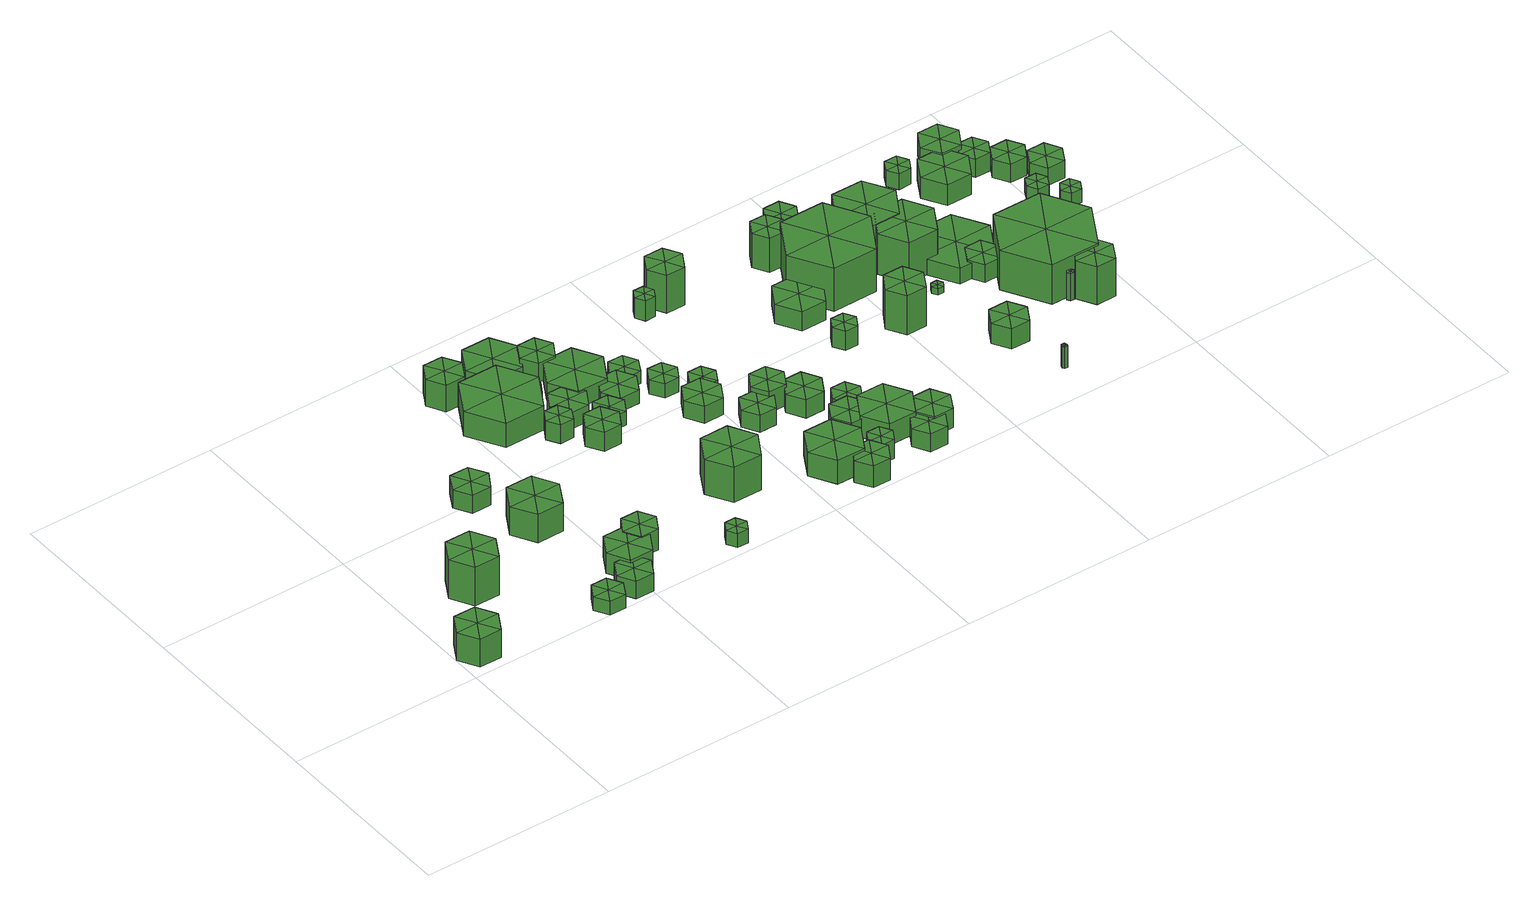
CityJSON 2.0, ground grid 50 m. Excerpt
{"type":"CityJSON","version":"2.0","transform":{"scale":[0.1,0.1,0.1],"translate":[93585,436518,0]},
"CityObjects":{
"tree1":{"type":"SolitaryVegetationObject","attributes":{"Point Count":995,"Average Intensity":0,"Average Number of Returns":1.52},"geometry":[{"type":"MultiSurface","lod":"1","boundaries":[[[0,1,2]],[[0,2,3]],[[0,3,4]],[[0,4,5]],[[0,5,6]],[[0,6,1]],[[1,7,8,2]],[[2,8,9,3]],[[3,9,10,4]],[[4,10,11,5]],[[5,11,12,6]],[[6,12,7,1]],[[13,8,7]],[[13,9,8]],[[13,10,9]],[[13,11,10]],[[13,12,11]],[[13,7,12]]]}]},
"tree2":{"type":"SolitaryVegetationObject","attributes":{"Point Count":6290,"Average Intensity":0,"Average Number of Returns":3.35},"geometry":[{"type":"MultiSurface","lod":"1","boundaries":[[[14,15,16]],[[14,16,17]],[[14,17,18]],[[14,18,19]],[[14,19,20]],[[14,20,15]],[[15,21,22,16]],[[16,22,23,17]],[[17,23,24,18]],[[18,24,25,19]],[[19,25,26,20]],[[20,26,21,15]],[[27,22,21]],[[27,23,22]],[[27,24,23]],[[27,25,24]],[[27,26,25]],[[27,21,26]]]}]},
"tree3":{"type":"SolitaryVegetationObject","attributes":{"Point Count":539,"Average Intensity":0,"Average Number of Returns":2.82},"geometry":[{"type":"MultiSurface","lod":"1","boundaries":[[[28,29,30]],[[28,30,31]],[[28,31,32]],[[28,32,33]],[[28,33,34]],[[28,34,29]],[[29,35,36,30]],[[30,36,37,31]],[[31,37,38,32]],[[32,38,39,33]],[[33,39,40,34]],[[34,40,35,29]],[[41,36,35]],[[41,37,36]],[[41,38,37]],[[41,39,38]],[[41,40,39]],[[41,35,40]]]}]},
"tree4":{"type":"SolitaryVegetationObject","attributes":{"Point Count":2595,"Average Intensity":0,"Average Number of Returns":3.69},"geometry":[{"type":"MultiSurface","lod":"1","boundaries":[[[42,43,44]],[[42,44,45]],[[42,45,46]],[[42,46,47]],[[42,47,48]],[[42,48,43]],[[43,49,50,44]],[[44,50,51,45]],[[45,51,52,46]],[[46,52,53,47]],[[47,53,54,48]],[[48,54,49,43]],[[55,50,49]],[[55,51,50]],[[55,52,51]],[[55,53,52]],[[55,54,53]],[[55,49,54]]]}]},
"tree5":{"type":"SolitaryVegetationObject","attributes":{"Point Count":501,"Average Intensity":0,"Average Number of Returns":1.77},"geometry":[{"type":"MultiSurface","lod":"1","boundaries":[[[56,57,58]],[[56,58,59]],[[56,59,60]],[[56,60,61]],[[56,61,62]],[[56,62,57]],[[57,63,64,58]],[[58,64,65,59]],[[59,65,66,60]],[[60,66,67,61]],[[61,67,68,62]],[[62,68,63,57]],[[69,64,63]],[[69,65,64]],[[69,66,65]],[[69,67,66]],[[69,68,67]],[[69,63,68]]]}]},
"tree6":{"type":"SolitaryVegetationObject","attributes":{"Point Count":739,"Average Intensity":0,"Average Number of Returns":1.51},"geometry":[{"type":"MultiSurface","lod":"1","boundaries":[[[70,71,72]],[[70,72,73]],[[70,73,74]],[[70,74,75]],[[70,75,76]],[[70,76,71]],[[71,77,78,72]],[[72,78,79,73]],[[73,79,80,74]],[[74,80,81,75]],[[75,81,82,76]],[[76,82,77,71]],[[83,78,77]],[[83,79,78]],[[83,80,79]],[[83,81,80]],[[83,82,81]],[[83,77,82]]]}]},
"tree7":{"type":"SolitaryVegetationObject","attributes":{"Point Count":1464,"Average Intensity":0,"Average Number of Returns":2.99},"geometry":[{"type":"MultiSurface","lod":"1","boundaries":[[[84,85,86]],[[84,86,87]],[[84,87,88]],[[84,88,89]],[[84,89,90]],[[84,90,85]],[[85,91,92,86]],[[86,92,93,87]],[[87,93,94,88]],[[88,94,95,89]],[[89,95,96,90]],[[90,96,91,85]],[[97,92,91]],[[97,93,92]],[[97,94,93]],[[97,95,94]],[[97,96,95]],[[97,91,96]]]}]},
"tree8":{"type":"SolitaryVegetationObject","attributes":{"Point Count":2120,"Average Intensity":0,"Average Number of Returns":3.78},"geometry":[{"type":"MultiSurface","lod":"1","boundaries":[[[98,99,100]],[[98,100,101]],[[98,101,102]],[[98,102,103]],[[98,103,104]],[[98,104,99]],[[99,105,106,100]],[[100,106,107,101]],[[101,107,108,102]],[[102,108,109,103]],[[103,109,110,104]],[[104,110,105,99]],[[111,106,105]],[[111,107,106]],[[111,108,107]],[[111,109,108]],[[111,110,109]],[[111,105,110]]]}]},
"tree9":{"type":"SolitaryVegetationObject","attributes":{"Point Count":975,"Average Intensity":0,"Average Number of Returns":3.58},"geometry":[{"type":"MultiSurface","lod":"1","boundaries":[[[112,113,114]],[[112,114,115]],[[112,115,116]],[[112,116,117]],[[112,117,118]],[[112,118,113]],[[113,119,120,114]],[[114,120,121,115]],[[115,121,122,116]],[[116,122,123,117]],[[117,123,124,118]],[[118,124,119,113]],[[125,120,119]],[[125,121,120]],[[125,122,121]],[[125,123,122]],[[125,124,123]],[[125,119,124]]]}]},
"tree10":{"type":"SolitaryVegetationObject","attributes":{"Point Count":2968,"Average Intensity":0,"Average Number of Returns":3.34},"geometry":[{"type":"MultiSurface","lod":"1","boundaries":[[[126,127,128]],[[126,128,129]],[[126,129,130]],[[126,130,131]],[[126,131,132]],[[126,132,127]],[[127,133,134,128]],[[128,134,135,129]],[[129,135,136,130]],[[130,136,137,131]],[[131,137,138,132]],[[132,138,133,127]],[[139,134,133]],[[139,135,134]],[[139,136,135]],[[139,137,136]],[[139,138,137]],[[139,133,138]]]}]},
"tree11":{"type":"SolitaryVegetationObject","attributes":{"Point Count":7417,"Average Intensity":0,"Average Number of Returns":3.28},"geometry":[{"type":"MultiSurface","lod":"1","boundaries":[[[140,141,142]],[[140,142,143]],[[140,143,144]],[[140,144,145]],[[140,145,146]],[[140,146,141]],[[141,147,148,142]],[[142,148,149,143]],[[143,149,150,144]],[[144,150,151,145]],[[145,151,152,146]],[[146,152,147,141]],[[153,148,147]],[[153,149,148]],[[153,150,149]],[[153,151,150]],[[153,152,151]],[[153,147,152]]]}]},
"tree12":{"type":"SolitaryVegetationObject","attributes":{"Point Count":1137,"Average Intensity":0,"Average Number of Returns":3.42},"geometry":[{"type":"MultiSurface","lod":"1","boundaries":[[[154,155,156]],[[154,156,157]],[[154,157,158]],[[154,158,159]],[[154,159,160]],[[154,160,155]],[[155,161,162,156]],[[156,162,163,157]],[[157,163,164,158]],[[158,164,165,159]],[[159,165,166,160]],[[160,166,161,155]],[[167,162,161]],[[167,163,162]],[[167,164,163]],[[167,165,164]],[[167,166,165]],[[167,161,166]]]}]},
"tree13":{"type":"SolitaryVegetationObject","attributes":{"Point Count":987,"Average Intensity":0,"Average Number of Returns":2.99},"geometry":[{"type":"MultiSurface","lod":"1","boundaries":[[[168,169,170]],[[168,170,171]],[[168,171,172]],[[168,172,173]],[[168,173,174]],[[168,174,169]],[[169,175,176,170]],[[170,176,177,171]],[[171,177,178,172]],[[172,178,179,173]],[[173,179,180,174]],[[174,180,175,169]],[[181,176,175]],[[181,177,176]],[[181,178,177]],[[181,179,178]],[[181,180,179]],[[181,175,180]]]}]},
"tree14":{"type":"SolitaryVegetationObject","attributes":{"Point Count":2214,"Average Intensity":0,"Average Number of Returns":3.41},"geometry":[{"type":"MultiSurface","lod":"1","boundaries":[[[182,183,184]],[[182,184,185]],[[182,185,186]],[[182,186,187]],[[182,187,188]],[[182,188,183]],[[183,189,190,184]],[[184,190,191,185]],[[185,191,192,186]],[[186,192,193,187]],[[187,193,194,188]],[[188,194,189,183]],[[195,190,189]],[[195,191,190]],[[195,192,191]],[[195,193,192]],[[195,194,193]],[[195,189,194]]]}]},
"tree15":{"type":"SolitaryVegetationObject","attributes":{"Point Count":1758,"Average Intensity":0,"Average Number of Returns":2.97},"geometry":[{"type":"MultiSurface","lod":"1","boundaries":[[[196,197,198]],[[196,198,199]],[[196,199,200]],[[196,200,201]],[[196,201,202]],[[196,202,197]],[[197,203,204,198]],[[198,204,205,199]],[[199,205,206,200]],[[200,206,207,201]],[[201,207,208,202]],[[202,208,203,197]],[[209,204,203]],[[209,205,204]],[[209,206,205]],[[209,207,206]],[[209,208,207]],[[209,203,208]]]}]},
"tree16":{"type":"SolitaryVegetationObject","attributes":{"Point Count":2843,"Average Intensity":0,"Average Number of Returns":3.12},"geometry":[{"type":"MultiSurface","lod":"1","boundaries":[[[210,211,212]],[[210,212,213]],[[210,213,214]],[[210,214,215]],[[210,215,216]],[[210,216,211]],[[211,217,218,212]],[[212,218,219,213]],[[213,219,220,214]],[[214,220,221,215]],[[215,221,222,216]],[[216,222,217,211]],[[223,218,217]],[[223,219,218]],[[223,220,219]],[[223,221,220]],[[223,222,221]],[[223,217,222]]]}]},
"tree17":{"type":"SolitaryVegetationObject","attributes":{"Point Count":12670,"Average Intensity":0,"Average Number of Returns":3.86},"geometry":[{"type":"MultiSurface","lod":"1","boundaries":[[[224,225,226]],[[224,226,227]],[[224,227,228]],[[224,228,229]],[[224,229,230]],[[224,230,225]],[[225,231,232,226]],[[226,232,233,227]],[[227,233,234,228]],[[228,234,235,229]],[[229,235,236,230]],[[230,236,231,225]],[[237,232,231]],[[237,233,232]],[[237,234,233]],[[237,235,234]],[[237,236,235]],[[237,231,236]]]}]},
"tree18":{"type":"SolitaryVegetationObject","attributes":{"Point Count":1976,"Average Intensity":0,"Average Number of Returns":3.46},"geometry":[{"type":"MultiSurface","lod":"1","boundaries":[[[238,239,240]],[[238,240,241]],[[238,241,242]],[[238,242,243]],[[238,243,244]],[[238,244,239]],[[239,245,246,240]],[[240,246,247,241]],[[241,247,248,242]],[[242,248,249,243]],[[243,249,250,244]],[[244,250,245,239]],[[251,246,245]],[[251,247,246]],[[251,248,247]],[[251,249,248]],[[251,250,249]],[[251,245,250]]]}]},
"tree19":{"type":"SolitaryVegetationObject","attributes":{"Point Count":1626,"Average Intensity":0,"Average Number of Returns":3.2},"geometry":[{"type":"MultiSurface","lod":"1","boundaries":[[[252,253,254]],[[252,254,255]],[[252,255,256]],[[252,256,257]],[[252,257,258]],[[252,258,253]],[[253,259,260,254]],[[254,260,261,255]],[[255,261,262,256]],[[256,262,263,257]],[[257,263,264,258]],[[258,264,259,253]],[[265,260,259]],[[265,261,260]],[[265,262,261]],[[265,263,262]],[[265,264,263]],[[265,259,264]]]}]},
"tree20":{"type":"SolitaryVegetationObject","attributes":{"Point Count":3997,"Average Intensity":0,"Average Number of Returns":3.41},"geometry":[{"type":"MultiSurface","lod":"1","boundaries":[[[266,267,268]],[[266,268,269]],[[266,269,270]],[[266,270,271]],[[266,271,272]],[[266,272,267]],[[267,273,274,268]],[[268,274,275,269]],[[269,275,276,270]],[[270,276,277,271]],[[271,277,278,272]],[[272,278,273,267]],[[279,274,273]],[[279,275,274]],[[279,276,275]],[[279,277,276]],[[279,278,277]],[[279,273,278]]]}]},
"tree21":{"type":"SolitaryVegetationObject","attributes":{"Point Count":1414,"Average Intensity":0,"Average Number of Returns":2.81},"geometry":[{"type":"MultiSurface","lod":"1","boundaries":[[[280,281,282]],[[280,282,283]],[[280,283,284]],[[280,284,285]],[[280,285,286]],[[280,286,281]],[[281,287,288,282]],[[282,288,289,283]],[[283,289,290,284]],[[284,290,291,285]],[[285,291,292,286]],[[286,292,287,281]],[[293,288,287]],[[293,289,288]],[[293,290,289]],[[293,291,290]],[[293,292,291]],[[293,287,292]]]}]},
"tree22":{"type":"SolitaryVegetationObject","attributes":{"Point Count":769,"Average Intensity":0,"Average Number of Returns":2.9},"geometry":[{"type":"MultiSurface","lod":"1","boundaries":[[[294,295,296]],[[294,296,297]],[[294,297,298]],[[294,298,299]],[[294,299,300]],[[294,300,295]],[[295,301,302,296]],[[296,302,303,297]],[[297,303,304,298]],[[298,304,305,299]],[[299,305,306,300]],[[300,306,301,295]],[[307,302,301]],[[307,303,302]],[[307,304,303]],[[307,305,304]],[[307,306,305]],[[307,301,306]]]}]},
"tree23":{"type":"SolitaryVegetationObject","attributes":{"Point Count":1771,"Average Intensity":0,"Average Number of Returns":3.15},"geometry":[{"type":"MultiSurface","lod":"1","boundaries":[[[308,309,310]],[[308,310,311]],[[308,311,312]],[[308,312,313]],[[308,313,314]],[[308,314,309]],[[309,315,316,310]],[[310,316,317,311]],[[311,317,318,312]],[[312,318,319,313]],[[313,319,320,314]],[[314,320,315,309]],[[321,316,315]],[[321,317,316]],[[321,318,317]],[[321,319,318]],[[321,320,319]],[[321,315,320]]]}]},
"tree24":{"type":"SolitaryVegetationObject","attributes":{"Point Count":1276,"Average Intensity":0,"Average Number of Returns":3.06},"geometry":[{"type":"MultiSurface","lod":"1","boundaries":[[[322,323,324]],[[322,324,325]],[[322,325,326]],[[322,326,327]],[[322,327,328]],[[322,328,323]],[[323,329,330,324]],[[324,330,331,325]],[[325,331,332,326]],[[326,332,333,327]],[[327,333,334,328]],[[328,334,329,323]],[[335,330,329]],[[335,331,330]],[[335,332,331]],[[335,333,332]],[[335,334,333]],[[335,329,334]]]}]},
"tree25":{"type":"SolitaryVegetationObject","attributes":{"Point Count":4244,"Average Intensity":0,"Average Number of Returns":3.42},"geometry":[{"type":"MultiSurface","lod":"1","boundaries":[[[336,337,338]],[[336,338,339]],[[336,339,340]],[[336,340,341]],[[336,341,342]],[[336,342,337]],[[337,343,344,338]],[[338,344,345,339]],[[339,345,346,340]],[[340,346,347,341]],[[341,347,348,342]],[[342,348,343,337]],[[349,344,343]],[[349,345,344]],[[349,346,345]],[[349,347,346]],[[349,348,347]],[[349,343,348]]]}]},
"tree26":{"type":"SolitaryVegetationObject","attributes":{"Point Count":3518,"Average Intensity":0,"Average Number of Returns":3.64},"geometry":[{"type":"MultiSurface","lod":"1","boundaries":[[[350,351,352]],[[350,352,353]],[[350,353,354]],[[350,354,355]],[[350,355,356]],[[350,356,351]],[[351,357,358,352]],[[352,358,359,353]],[[353,359,360,354]],[[354,360,361,355]],[[355,361,362,356]],[[356,362,357,351]],[[363,358,357]],[[363,359,358]],[[363,360,359]],[[363,361,360]],[[363,362,361]],[[363,357,362]]]}]},
"tree27":{"type":"SolitaryVegetationObject","attributes":{"Point Count":1844,"Average Intensity":0,"Average Number of Returns":3.36},"geometry":[{"type":"MultiSurface","lod":"1","boundaries":[[[364,365,366]],[[364,366,367]],[[364,367,368]],[[364,368,369]],[[364,369,370]],[[364,370,365]],[[365,371,372,366]],[[366,372,373,367]],[[367,373,374,368]],[[368,374,375,369]],[[369,375,376,370]],[[370,376,371,365]],[[377,372,371]],[[377,373,372]],[[377,374,373]],[[377,375,374]],[[377,376,375]],[[377,371,376]]]}]},
"tree28":{"type":"SolitaryVegetationObject","attributes":{"Point Count":516,"Average Intensity":0,"Average Number of Returns":2.56},"geometry":[{"type":"MultiSurface","lod":"1","boundaries":[[[378,379,380]],[[378,380,381]],[[378,381,382]],[[378,382,383]],[[378,383,384]],[[378,384,379]],[[379,385,386,380]],[[380,386,387,381]],[[381,387,388,382]],[[382,388,389,383]],[[383,389,390,384]],[[384,390,385,379]],[[391,386,385]],[[391,387,386]],[[391,388,387]],[[391,389,388]],[[391,390,389]],[[391,385,390]]]}]},
"tree29":{"type":"SolitaryVegetationObject","attributes":{"Point Count":1061,"Average Intensity":0,"Average Number of Returns":3.18},"geometry":[{"type":"MultiSurface","lod":"1","boundaries":[[[392,393,394]],[[392,394,395]],[[392,395,396]],[[392,396,397]],[[392,397,398]],[[392,398,393]],[[393,399,400,394]],[[394,400,401,395]],[[395,401,402,396]],[[396,402,403,397]],[[397,403,404,398]],[[398,404,399,393]],[[405,400,399]],[[405,401,400]],[[405,402,401]],[[405,403,402]],[[405,404,403]],[[405,399,404]]]}]},
"tree30":{"type":"SolitaryVegetationObject","attributes":{"Point Count":2026,"Average Intensity":0,"Average Number of Returns":3.3},"geometry":[{"type":"MultiSurface","lod":"1","boundaries":[[[406,407,408]],[[406,408,409]],[[406,409,410]],[[406,410,411]],[[406,411,412]],[[406,412,407]],[[407,413,414,408]],[[408,414,415,409]],[[409,415,416,410]],[[410,416,417,411]],[[411,417,418,412]],[[412,418,413,407]],[[419,414,413]],[[419,415,414]],[[419,416,415]],[[419,417,416]],[[419,418,417]],[[419,413,418]]]}]},
"tree31":{"type":"SolitaryVegetationObject","attributes":{"Point Count":1407,"Average Intensity":0,"Average Number of Returns":3.29},"geometry":[{"type":"MultiSurface","lod":"1","boundaries":[[[420,421,422]],[[420,422,423]],[[420,423,424]],[[420,424,425]],[[420,425,426]],[[420,426,421]],[[421,427,428,422]],[[422,428,429,423]],[[423,429,430,424]],[[424,430,431,425]],[[425,431,432,426]],[[426,432,427,421]],[[433,428,427]],[[433,429,428]],[[433,430,429]],[[433,431,430]],[[433,432,431]],[[433,427,432]]]}]},
"tree32":{"type":"SolitaryVegetationObject","attributes":{"Point Count":1703,"Average Intensity":0,"Average Number of Returns":3.1},"geometry":[{"type":"MultiSurface","lod":"1","boundaries":[[[434,435,436]],[[434,436,437]],[[434,437,438]],[[434,438,439]],[[434,439,440]],[[434,440,435]],[[435,441,442,436]],[[436,442,443,437]],[[437,443,444,438]],[[438,444,445,439]],[[439,445,446,440]],[[440,446,441,435]],[[447,442,441]],[[447,443,442]],[[447,444,443]],[[447,445,444]],[[447,446,445]],[[447,441,446]]]}]},
"tree33":{"type":"SolitaryVegetationObject","attributes":{"Point Count":107,"Average Intensity":0,"Average Number of Returns":2.01},"geometry":[{"type":"MultiSurface","lod":"1","boundaries":[[[448,449,450]],[[448,450,451]],[[448,451,452]],[[448,452,453]],[[448,453,454]],[[448,454,449]],[[449,455,456,450]],[[450,456,457,451]],[[451,457,458,452]],[[452,458,459,453]],[[453,459,460,454]],[[454,460,455,449]],[[461,456,455]],[[461,457,456]],[[461,458,457]],[[461,459,458]],[[461,460,459]],[[461,455,460]]]}]},
"tree34":{"type":"SolitaryVegetationObject","attributes":{"Point Count":1685,"Average Intensity":0,"Average Number of Returns":3.46},"geometry":[{"type":"MultiSurface","lod":"1","boundaries":[[[462,463,464]],[[462,464,465]],[[462,465,466]],[[462,466,467]],[[462,467,468]],[[462,468,463]],[[463,469,470,464]],[[464,470,471,465]],[[465,471,472,466]],[[466,472,473,467]],[[467,473,474,468]],[[468,474,469,463]],[[475,470,469]],[[475,471,470]],[[475,472,471]],[[475,473,472]],[[475,474,473]],[[475,469,474]]]}]},
"tree35":{"type":"SolitaryVegetationObject","attributes":{"Point Count":3523,"Average Intensity":0,"Average Number of Returns":3.23},"geometry":[{"type":"MultiSurface","lod":"1","boundaries":[[[476,477,478]],[[476,478,479]],[[476,479,480]],[[476,480,481]],[[476,481,482]],[[476,482,477]],[[477,483,484,478]],[[478,484,485,479]],[[479,485,486,480]],[[480,486,487,481]],[[481,487,488,482]],[[482,488,483,477]],[[489,484,483]],[[489,485,484]],[[489,486,485]],[[489,487,486]],[[489,488,487]],[[489,483,488]]]}]},
"tree36":{"type":"SolitaryVegetationObject","attributes":{"Point Count":1431,"Average Intensity":0,"Average Number of Returns":3.13},"geometry":[{"type":"MultiSurface","lod":"1","boundaries":[[[490,491,492]],[[490,492,493]],[[490,493,494]],[[490,494,495]],[[490,495,496]],[[490,496,491]],[[491,497,498,492]],[[492,498,499,493]],[[493,499,500,494]],[[494,500,501,495]],[[495,501,502,496]],[[496,502,497,491]],[[503,498,497]],[[503,499,498]],[[503,500,499]],[[503,501,500]],[[503,502,501]],[[503,497,502]]]}]},
"tree37":{"type":"SolitaryVegetationObject","attributes":{"Point Count":3438,"Average Intensity":0,"Average Number of Returns":3.47},"geometry":[{"type":"MultiSurface","lod":"1","boundaries":[[[504,505,506]],[[504,506,507]],[[504,507,508]],[[504,508,509]],[[504,509,510]],[[504,510,505]],[[505,511,512,506]],[[506,512,513,507]],[[507,513,514,508]],[[508,514,515,509]],[[509,515,516,510]],[[510,516,511,505]],[[517,512,511]],[[517,513,512]],[[517,514,513]],[[517,515,514]],[[517,516,515]],[[517,511,516]]]}]},
"tree38":{"type":"SolitaryVegetationObject","attributes":{"Point Count":2750,"Average Intensity":0,"Average Number of Returns":3.64},"geometry":[{"type":"MultiSurface","lod":"1","boundaries":[[[518,519,520]],[[518,520,521]],[[518,521,522]],[[518,522,523]],[[518,523,524]],[[518,524,519]],[[519,525,526,520]],[[520,526,527,521]],[[521,527,528,522]],[[522,528,529,523]],[[523,529,530,524]],[[524,530,525,519]],[[531,526,525]],[[531,527,526]],[[531,528,527]],[[531,529,528]],[[531,530,529]],[[531,525,530]]]}]},
"tree39":{"type":"SolitaryVegetationObject","attributes":{"Point Count":226,"Average Intensity":0,"Average Number of Returns":1.55},"geometry":[{"type":"MultiSurface","lod":"1","boundaries":[[[532,533,534]],[[532,534,535]],[[532,535,536]],[[532,536,537]],[[532,537,538]],[[532,538,533]],[[533,539,540,534]],[[534,540,541,535]],[[535,541,542,536]],[[536,542,543,537]],[[537,543,544,538]],[[538,544,539,533]],[[545,540,539]],[[545,541,540]],[[545,542,541]],[[545,543,542]],[[545,544,543]],[[545,539,544]]]}]},
"tree40":{"type":"SolitaryVegetationObject","attributes":{"Point Count":453,"Average Intensity":0,"Average Number of Returns":2.62},"geometry":[{"type":"MultiSurface","lod":"1","boundaries":[[[546,547,548]],[[546,548,549]],[[546,549,550]],[[546,550,551]],[[546,551,552]],[[546,552,547]],[[547,553,554,548]],[[548,554,555,549]],[[549,555,556,550]],[[550,556,557,551]],[[551,557,558,552]],[[552,558,553,547]],[[559,554,553]],[[559,555,554]],[[559,556,555]],[[559,557,556]],[[559,558,557]],[[559,553,558]]]}]},
"tree41":{"type":"SolitaryVegetationObject","attributes":{"Point Count":2111,"Average Intensity":0,"Average Number of Returns":4.05},"geometry":[{"type":"MultiSurface","lod":"1","boundaries":[[[560,561,562]],[[560,562,563]],[[560,563,564]],[[560,564,565]],[[560,565,566]],[[560,566,561]],[[561,567,568,562]],[[562,568,569,563]],[[563,569,570,564]],[[564,570,571,565]],[[565,571,572,566]],[[566,572,567,561]],[[573,568,567]],[[573,569,568]],[[573,570,569]],[[573,571,570]],[[573,572,571]],[[573,567,572]]]}]},
"tree42":{"type":"SolitaryVegetationObject","attributes":{"Point Count":3515,"Average Intensity":0,"Average Number of Returns":3.54},"geometry":[{"type":"MultiSurface","lod":"1","boundaries":[[[574,575,576]],[[574,576,577]],[[574,577,578]],[[574,578,579]],[[574,579,580]],[[574,580,575]],[[575,581,582,576]],[[576,582,583,577]],[[577,583,584,578]],[[578,584,585,579]],[[579,585,586,580]],[[580,586,581,575]],[[587,582,581]],[[587,583,582]],[[587,584,583]],[[587,585,584]],[[587,586,585]],[[587,581,586]]]}]},
"tree43":{"type":"SolitaryVegetationObject","attributes":{"Point Count":13762,"Average Intensity":0,"Average Number of Returns":3.65},"geometry":[{"type":"MultiSurface","lod":"1","boundaries":[[[588,589,590]],[[588,590,591]],[[588,591,592]],[[588,592,593]],[[588,593,594]],[[588,594,589]],[[589,595,596,590]],[[590,596,597,591]],[[591,597,598,592]],[[592,598,599,593]],[[593,599,600,594]],[[594,600,595,589]],[[601,596,595]],[[601,597,596]],[[601,598,597]],[[601,599,598]],[[601,600,599]],[[601,595,600]]]}]},
"tree44":{"type":"SolitaryVegetationObject","attributes":{"Point Count":2725,"Average Intensity":0,"Average Number of Returns":3.92},"geometry":[{"type":"MultiSurface","lod":"1","boundaries":[[[602,603,604]],[[602,604,605]],[[602,605,606]],[[602,606,607]],[[602,607,608]],[[602,608,603]],[[603,609,610,604]],[[604,610,611,605]],[[605,611,612,606]],[[606,612,613,607]],[[607,613,614,608]],[[608,614,609,603]],[[615,610,609]],[[615,611,610]],[[615,612,611]],[[615,613,612]],[[615,614,613]],[[615,609,614]]]}]},
"tree45":{"type":"SolitaryVegetationObject","attributes":{"Point Count":104,"Average Intensity":0,"Average Number of Returns":1.74},"geometry":[{"type":"MultiSurface","lod":"1","boundaries":[[[616,617,618]],[[616,618,619]],[[616,619,620]],[[616,620,621]],[[616,621,622]],[[616,622,617]],[[617,623,624,618]],[[618,624,625,619]],[[619,625,626,620]],[[620,626,627,621]],[[621,627,628,622]],[[622,628,623,617]],[[629,624,623]],[[629,625,624]],[[629,626,625]],[[629,627,626]],[[629,628,627]],[[629,623,628]]]}]},
"tree46":{"type":"SolitaryVegetationObject","attributes":{"Point Count":1863,"Average Intensity":0,"Average Number of Returns":3.33},"geometry":[{"type":"MultiSurface","lod":"1","boundaries":[[[630,631,632]],[[630,632,633]],[[630,633,634]],[[630,634,635]],[[630,635,636]],[[630,636,631]],[[631,637,638,632]],[[632,638,639,633]],[[633,639,640,634]],[[634,640,641,635]],[[635,641,642,636]],[[636,642,637,631]],[[643,638,637]],[[643,639,638]],[[643,640,639]],[[643,641,640]],[[643,642,641]],[[643,637,642]]]}]},
"tree47":{"type":"SolitaryVegetationObject","attributes":{"Point Count":78,"Average Intensity":0,"Average Number of Returns":2.4},"geometry":[{"type":"MultiSurface","lod":"1","boundaries":[[[644,645,646]],[[644,646,647]],[[644,647,648]],[[644,648,649]],[[644,649,650]],[[644,650,645]],[[645,651,652,646]],[[646,652,653,647]],[[647,653,654,648]],[[648,654,655,649]],[[649,655,656,650]],[[650,656,651,645]],[[657,652,651]],[[657,653,652]],[[657,654,653]],[[657,655,654]],[[657,656,655]],[[657,651,656]]]}]},
"tree48":{"type":"SolitaryVegetationObject","attributes":{"Point Count":3837,"Average Intensity":0,"Average Number of Returns":3.45},"geometry":[{"type":"MultiSurface","lod":"1","boundaries":[[[658,659,660]],[[658,660,661]],[[658,661,662]],[[658,662,663]],[[658,663,664]],[[658,664,659]],[[659,665,666,660]],[[660,666,667,661]],[[661,667,668,662]],[[662,668,669,663]],[[663,669,670,664]],[[664,670,665,659]],[[671,666,665]],[[671,667,666]],[[671,668,667]],[[671,669,668]],[[671,670,669]],[[671,665,670]]]}]},
"tree49":{"type":"SolitaryVegetationObject","attributes":{"Point Count":4405,"Average Intensity":0,"Average Number of Returns":3.65},"geometry":[{"type":"MultiSurface","lod":"1","boundaries":[[[672,673,674]],[[672,674,675]],[[672,675,676]],[[672,676,677]],[[672,677,678]],[[672,678,673]],[[673,679,680,674]],[[674,680,681,675]],[[675,681,682,676]],[[676,682,683,677]],[[677,683,684,678]],[[678,684,679,673]],[[685,680,679]],[[685,681,680]],[[685,682,681]],[[685,683,682]],[[685,684,683]],[[685,679,684]]]}]},
"tree50":{"type":"SolitaryVegetationObject","attributes":{"Point Count":5938,"Average Intensity":0,"Average Number of Returns":3.67},"geometry":[{"type":"MultiSurface","lod":"1","boundaries":[[[686,687,688]],[[686,688,689]],[[686,689,690]],[[686,690,691]],[[686,691,692]],[[686,692,687]],[[687,693,694,688]],[[688,694,695,689]],[[689,695,696,690]],[[690,696,697,691]],[[691,697,698,692]],[[692,698,693,687]],[[699,694,693]],[[699,695,694]],[[699,696,695]],[[699,697,696]],[[699,698,697]],[[699,693,698]]]}]},
"tree51":{"type":"SolitaryVegetationObject","attributes":{"Point Count":1119,"Average Intensity":0,"Average Number of Returns":3.84},"geometry":[{"type":"MultiSurface","lod":"1","boundaries":[[[700,701,702]],[[700,702,703]],[[700,703,704]],[[700,704,705]],[[700,705,706]],[[700,706,701]],[[701,707,708,702]],[[702,708,709,703]],[[703,709,710,704]],[[704,710,711,705]],[[705,711,712,706]],[[706,712,707,701]],[[713,708,707]],[[713,709,708]],[[713,710,709]],[[713,711,710]],[[713,712,711]],[[713,707,712]]]}]},
"tree52":{"type":"SolitaryVegetationObject","attributes":{"Point Count":75,"Average Intensity":0,"Average Number of Returns":1.68},"geometry":[{"type":"MultiSurface","lod":"1","boundaries":[[[714,715,716]],[[714,716,717]],[[714,717,718]],[[714,718,719]],[[714,719,720]],[[714,720,715]],[[715,721,722,716]],[[716,722,723,717]],[[717,723,724,718]],[[718,724,725,719]],[[719,725,726,720]],[[720,726,721,715]],[[727,722,721]],[[727,723,722]],[[727,724,723]],[[727,725,724]],[[727,726,725]],[[727,721,726]]]}]},
"tree53":{"type":"SolitaryVegetationObject","attributes":{"Point Count":8157,"Average Intensity":0,"Average Number of Returns":3.22},"geometry":[{"type":"MultiSurface","lod":"1","boundaries":[[[728,729,730]],[[728,730,731]],[[728,731,732]],[[728,732,733]],[[728,733,734]],[[728,734,729]],[[729,735,736,730]],[[730,736,737,731]],[[731,737,738,732]],[[732,738,739,733]],[[733,739,740,734]],[[734,740,735,729]],[[741,736,735]],[[741,737,736]],[[741,738,737]],[[741,739,738]],[[741,740,739]],[[741,735,740]]]}]},
"tree54":{"type":"SolitaryVegetationObject","attributes":{"Point Count":3915,"Average Intensity":0,"Average Number of Returns":3.46},"geometry":[{"type":"MultiSurface","lod":"1","boundaries":[[[742,743,744]],[[742,744,745]],[[742,745,746]],[[742,746,747]],[[742,747,748]],[[742,748,743]],[[743,749,750,744]],[[744,750,751,745]],[[745,751,752,746]],[[746,752,753,747]],[[747,753,754,748]],[[748,754,749,743]],[[755,750,749]],[[755,751,750]],[[755,752,751]],[[755,753,752]],[[755,754,753]],[[755,749,754]]]}]},
"tree55":{"type":"SolitaryVegetationObject","attributes":{"Point Count":1463,"Average Intensity":0,"Average Number of Returns":3.83},"geometry":[{"type":"MultiSurface","lod":"1","boundaries":[[[756,757,758]],[[756,758,759]],[[756,759,760]],[[756,760,761]],[[756,761,762]],[[756,762,757]],[[757,763,764,758]],[[758,764,765,759]],[[759,765,766,760]],[[760,766,767,761]],[[761,767,768,762]],[[762,768,763,757]],[[769,764,763]],[[769,765,764]],[[769,766,765]],[[769,767,766]],[[769,768,767]],[[769,763,768]]]}]},
"tree56":{"type":"SolitaryVegetationObject","attributes":{"Point Count":4386,"Average Intensity":0,"Average Number of Returns":3.79},"geometry":[{"type":"MultiSurface","lod":"1","boundaries":[[[770,771,772]],[[770,772,773]],[[770,773,774]],[[770,774,775]],[[770,775,776]],[[770,776,771]],[[771,777,778,772]],[[772,778,779,773]],[[773,779,780,774]],[[774,780,781,775]],[[775,781,782,776]],[[776,782,777,771]],[[783,778,777]],[[783,779,778]],[[783,780,779]],[[783,781,780]],[[783,782,781]],[[783,777,782]]]}]},
"tree57":{"type":"SolitaryVegetationObject","attributes":{"Point Count":3228,"Average Intensity":0,"Average Number of Returns":3.89},"geometry":[{"type":"MultiSurface","lod":"1","boundaries":[[[784,785,786]],[[784,786,787]],[[784,787,788]],[[784,788,789]],[[784,789,790]],[[784,790,785]],[[785,791,792,786]],[[786,792,793,787]],[[787,793,794,788]],[[788,794,795,789]],[[789,795,796,790]],[[790,796,791,785]],[[797,792,791]],[[797,793,792]],[[797,794,793]],[[797,795,794]],[[797,796,795]],[[797,791,796]]]}]},
"tree58":{"type":"SolitaryVegetationObject","attributes":{"Point Count":2075,"Average Intensity":0,"Average Number of Returns":3.83},"geometry":[{"type":"MultiSurface","lod":"1","boundaries":[[[798,799,800]],[[798,800,801]],[[798,801,802]],[[798,802,803]],[[798,803,804]],[[798,804,799]],[[799,805,806,800]],[[800,806,807,801]],[[801,807,808,802]],[[802,808,809,803]],[[803,809,810,804]],[[804,810,805,799]],[[811,806,805]],[[811,807,806]],[[811,808,807]],[[811,809,808]],[[811,810,809]],[[811,805,810]]]}]},
"tree59":{"type":"SolitaryVegetationObject","attributes":{"Point Count":799,"Average Intensity":0,"Average Number of Returns":3.29},"geometry":[{"type":"MultiSurface","lod":"1","boundaries":[[[812,813,814]],[[812,814,815]],[[812,815,816]],[[812,816,817]],[[812,817,818]],[[812,818,813]],[[813,819,820,814]],[[814,820,821,815]],[[815,821,822,816]],[[816,822,823,817]],[[817,823,824,818]],[[818,824,819,813]],[[825,820,819]],[[825,821,820]],[[825,822,821]],[[825,823,822]],[[825,824,823]],[[825,819,824]]]}]},
"tree60":{"type":"SolitaryVegetationObject","attributes":{"Point Count":2719,"Average Intensity":0,"Average Number of Returns":3.9},"geometry":[{"type":"MultiSurface","lod":"1","boundaries":[[[826,827,828]],[[826,828,829]],[[826,829,830]],[[826,830,831]],[[826,831,832]],[[826,832,827]],[[827,833,834,828]],[[828,834,835,829]],[[829,835,836,830]],[[830,836,837,831]],[[831,837,838,832]],[[832,838,833,827]],[[839,834,833]],[[839,835,834]],[[839,836,835]],[[839,837,836]],[[839,838,837]],[[839,833,838]]]}]},
"tree61":{"type":"SolitaryVegetationObject","attributes":{"Point Count":448,"Average Intensity":0,"Average Number of Returns":3.09},"geometry":[{"type":"MultiSurface","lod":"1","boundaries":[[[840,841,842]],[[840,842,843]],[[840,843,844]],[[840,844,845]],[[840,845,846]],[[840,846,841]],[[841,847,848,842]],[[842,848,849,843]],[[843,849,850,844]],[[844,850,851,845]],[[845,851,852,846]],[[846,852,847,841]],[[853,848,847]],[[853,849,848]],[[853,850,849]],[[853,851,850]],[[853,852,851]],[[853,847,852]]]}]},
"tree62":{"type":"SolitaryVegetationObject","attributes":{"Point Count":1976,"Average Intensity":0,"Average Number of Returns":3.79},"geometry":[{"type":"MultiSurface","lod":"1","boundaries":[[[854,855,856]],[[854,856,857]],[[854,857,858]],[[854,858,859]],[[854,859,860]],[[854,860,855]],[[855,861,862,856]],[[856,862,863,857]],[[857,863,864,858]],[[858,864,865,859]],[[859,865,866,860]],[[860,866,861,855]],[[867,862,861]],[[867,863,862]],[[867,864,863]],[[867,865,864]],[[867,866,865]],[[867,861,866]]]}]}
},
"vertices":[
[60,75,0],[2,75,0],[31,125,0],[89,125,0],[117,75,0],[89,25,0],[31,25,0],[2,75,80],[31,125,80],[89,125,80],[117,75,80],[89,25,80],[31,25,80],[60,75,80],
[183,262,0],[118,262,0],[150,318,0],[216,318,0],[248,262,0],[216,205,0],[150,205,0],[118,262,111],[150,318,111],[216,318,111],[248,262,111],[216,205,111],[150,205,111],[183,262,111],
[395,37,0],[353,37,0],[374,73,0],[416,73,0],[437,37,0],[416,0,0],[374,0,0],[353,37,39],[374,73,39],[416,73,39],[437,37,39],[416,0,39],[374,0,39],[395,37,39],
[479,54,0],[431,54,0],[455,96,0],[503,96,0],[527,54,0],[503,12,0],[455,12,0],[431,54,50],[455,96,50],[503,96,50],[527,54,50],[503,12,50],[455,12,50],[479,54,50],
[365,515,0],[315,515,0],[340,559,0],[390,559,0],[415,515,0],[390,472,0],[340,472,0],[315,515,52],[340,559,52],[390,559,52],[415,515,52],[390,472,52],[340,472,52],[365,515,52],
[430,362,0],[361,362,0],[396,422,0],[465,422,0],[499,362,0],[465,302,0],[396,302,0],[361,362,81],[396,422,81],[465,422,81],[499,362,81],[465,302,81],[396,302,81],[430,362,81],
[514,125,0],[454,125,0],[484,177,0],[545,177,0],[575,125,0],[545,72,0],[484,72,0],[454,125,58],[484,177,58],[545,177,58],[575,125,58],[545,72,58],[484,72,58],[514,125,58],
[574,162,0],[528,162,0],[551,202,0],[597,202,0],[620,162,0],[597,122,0],[551,122,0],[528,162,60],[551,202,60],[597,202,60],[620,162,60],[597,122,60],[551,122,60],[574,162,60],
[759,48,0],[731,48,0],[745,73,0],[774,73,0],[788,48,0],[774,23,0],[745,23,0],[731,48,40],[745,73,40],[774,73,40],[788,48,40],[774,23,40],[745,23,40],[759,48,40],
[531,840,0],[480,840,0],[505,883,0],[556,883,0],[581,840,0],[556,796,0],[505,796,0],[480,840,77],[505,883,77],[556,883,77],[581,840,77],[556,796,77],[505,796,77],[531,840,77],
[590,705,0],[486,705,0],[538,795,0],[642,795,0],[694,705,0],[642,615,0],[538,615,0],[486,705,70],[538,795,70],[642,795,70],[694,705,70],[642,615,70],[538,615,70],[590,705,70],
[662,585,0],[626,585,0],[644,616,0],[680,616,0],[697,585,0],[680,554,0],[644,554,0],[626,585,54],[644,616,54],[680,616,54],[697,585,54],[680,554,54],[644,554,54],[662,585,54],
[662,704,0],[626,704,0],[644,735,0],[680,735,0],[699,704,0],[680,672,0],[644,672,0],[626,704,52],[644,735,52],[680,735,52],[699,704,52],[680,672,52],[644,672,52],[662,704,52],
[730,514,0],[683,514,0],[707,555,0],[753,555,0],[777,514,0],[753,474,0],[707,474,0],[683,514,55],[707,555,55],[753,555,55],[777,514,55],[753,474,55],[707,474,55],[730,514,55],
[717,625,0],[666,625,0],[691,669,0],[742,669,0],[768,625,0],[742,581,0],[691,581,0],[666,625,47],[691,669,47],[742,669,47],[768,625,47],[742,581,47],[691,581,47],[717,625,47],
[671,848,0],[597,848,0],[634,912,0],[708,912,0],[745,848,0],[708,784,0],[634,784,0],[597,848,40],[634,912,40],[708,912,40],[745,848,40],[708,784,40],[634,784,40],[671,848,40],
[871,220,0],[796,220,0],[833,285,0],[908,285,0],[945,220,0],[908,156,0],[833,156,0],[796,220,101],[833,285,101],[908,285,101],[945,220,101],[908,156,101],[833,156,101],[871,220,101],
[781,556,0],[739,556,0],[760,592,0],[801,592,0],[822,556,0],[801,520,0],[760,520,0],[739,556,40],[760,592,40],[801,592,40],[822,556,40],[801,520,40],[760,520,40],[781,556,40],
[757,798,0],[710,798,0],[733,838,0],[780,838,0],[803,798,0],[780,758,0],[733,758,0],[710,798,54],[733,838,54],[780,838,54],[803,798,54],[780,758,54],[733,758,54],[757,798,54],
[789,698,0],[711,698,0],[750,765,0],[829,765,0],[868,698,0],[829,630,0],[750,630,0],[711,698,49],[750,765,49],[829,765,49],[868,698,49],[829,630,49],[750,630,49],[789,698,49],
[845,609,0],[794,609,0],[819,653,0],[870,653,0],[895,609,0],[870,565,0],[819,565,0],[794,609,39],[819,653,39],[870,653,39],[895,609,39],[870,565,39],[819,565,39],[845,609,39],
[894,654,0],[854,654,0],[874,689,0],[914,689,0],[934,654,0],[914,619,0],[874,619,0],[854,654,36],[874,689,36],[914,689,36],[934,654,36],[914,619,36],[874,619,36],[894,654,36],
[972,465,0],[921,465,0],[946,510,0],[998,510,0],[1023,465,0],[998,421,0],[946,421,0],[921,465,48],[946,510,48],[998,510,48],[1023,465,48],[998,421,48],[946,421,48],[972,465,48],
[947,578,0],[908,578,0],[928,612,0],[966,612,0],[985,578,0],[966,545,0],[928,545,0],[908,578,41],[928,612,41],[966,612,41],[985,578,41],[966,545,41],[928,545,41],[947,578,41],
[1095,135,0],[1021,135,0],[1058,199,0],[1132,199,0],[1169,135,0],[1132,71,0],[1058,71,0],[1021,135,68],[1058,199,68],[1132,199,68],[1169,135,68],[1132,71,68],[1058,71,68],[1095,135,68],
[1139,55,0],[1091,55,0],[1115,96,0],[1162,96,0],[1186,55,0],[1162,14,0],[1115,14,0],[1091,55,62],[1115,96,62],[1162,96,62],[1186,55,62],[1162,14,62],[1115,14,62],[1139,55,62],
[1050,362,0],[1004,362,0],[1027,402,0],[1072,402,0],[1096,362,0],[1072,322,0],[1027,322,0],[1004,362,48],[1027,402,48],[1072,402,48],[1096,362,48],[1072,322,48],[1027,322,48],[1050,362,48],
[1009,513,0],[973,513,0],[991,545,0],[1027,545,0],[1045,513,0],[1027,482,0],[991,482,0],[973,513,45],[991,545,45],[1027,545,45],[1045,513,45],[1027,482,45],[991,482,45],[1009,513,45],
[1197,99,0],[1163,99,0],[1180,128,0],[1214,128,0],[1231,99,0],[1214,70,0],[1180,70,0],[1163,99,54],[1180,128,54],[1214,128,54],[1231,99,54],[1214,70,54],[1180,70,54],[1197,99,54],
[1107,403,0],[1061,403,0],[1084,443,0],[1130,443,0],[1153,403,0],[1130,364,0],[1084,364,0],[1061,403,61],[1084,443,61],[1130,443,61],[1153,403,61],[1130,364,61],[1084,364,61],[1107,403,61],
[1196,215,0],[1146,215,0],[1171,258,0],[1221,258,0],[1245,215,0],[1221,173,0],[1171,173,0],[1146,215,54],[1171,258,54],[1221,258,54],[1245,215,54],[1221,173,54],[1171,173,54],[1196,215,54],
[1164,344,0],[1114,344,0],[1139,388,0],[1189,388,0],[1214,344,0],[1189,301,0],[1139,301,0],[1114,344,53],[1139,388,53],[1189,388,53],[1214,344,53],[1189,301,53],[1139,301,53],[1164,344,53],
[1067,813,0],[1041,813,0],[1054,836,0],[1081,836,0],[1094,813,0],[1081,790,0],[1054,790,0],[1041,813,58],[1054,836,58],[1081,836,58],[1094,813,58],[1081,790,58],[1054,790,58],[1067,813,58],
[1232,274,0],[1193,274,0],[1212,307,0],[1251,307,0],[1270,274,0],[1251,241,0],[1212,241,0],[1193,274,48],[1212,307,48],[1251,307,48],[1270,274,48],[1251,241,48],[1212,241,48],[1232,274,48],
[1269,175,0],[1197,175,0],[1233,238,0],[1305,238,0],[1341,175,0],[1305,113,0],[1233,113,0],[1197,175,62],[1233,238,62],[1305,238,62],[1341,175,62],[1305,113,62],[1233,113,62],[1269,175,62],
[1317,80,0],[1270,80,0],[1293,120,0],[1340,120,0],[1363,80,0],[1340,40,0],[1293,40,0],[1270,80,51],[1293,120,51],[1340,120,51],[1363,80,51],[1340,40,51],[1293,40,51],[1317,80,51],
[1134,827,0],[1085,827,0],[1109,869,0],[1158,869,0],[1183,827,0],[1158,784,0],[1109,784,0],[1085,827,109],[1109,869,109],[1158,869,109],[1183,827,109],[1158,784,109],[1109,784,109],[1134,827,109],
[1359,123,0],[1308,123,0],[1333,167,0],[1384,167,0],[1409,123,0],[1384,79,0],[1333,79,0],[1308,123,55],[1333,167,55],[1384,167,55],[1409,123,55],[1384,79,55],[1333,79,55],[1359,123,55],
[1369,470,0],[1336,470,0],[1353,498,0],[1386,498,0],[1403,470,0],[1386,441,0],[1353,441,0],[1336,470,55],[1353,498,55],[1386,498,55],[1403,470,55],[1386,441,55],[1353,441,55],[1369,470,55],
[1348,612,0],[1282,612,0],[1315,669,0],[1381,669,0],[1415,612,0],[1381,554,0],[1315,554,0],[1282,612,55],[1315,669,55],[1381,669,55],[1415,612,55],[1381,554,55],[1315,554,55],[1348,612,55],
[1400,802,0],[1357,802,0],[1379,839,0],[1422,839,0],[1444,802,0],[1422,764,0],[1379,764,0],[1357,802,98],[1379,839,98],[1422,839,98],[1444,802,98],[1422,764,98],[1379,764,98],[1400,802,98],
[1522,450,0],[1469,450,0],[1496,495,0],[1549,495,0],[1575,450,0],[1549,404,0],[1496,404,0],[1469,450,113],[1496,495,113],[1549,495,113],[1575,450,113],[1549,404,113],[1496,404,113],[1522,450,113],
[1472,669,0],[1355,669,0],[1414,771,0],[1531,771,0],[1590,669,0],[1531,568,0],[1414,568,0],[1355,669,124],[1414,771,124],[1531,771,124],[1590,669,124],[1531,568,124],[1414,568,124],[1472,669,124],
[1456,826,0],[1414,826,0],[1435,863,0],[1478,863,0],[1499,826,0],[1478,789,0],[1435,789,0],[1414,826,93],[1435,863,93],[1478,863,93],[1499,826,93],[1478,789,93],[1435,789,93],[1456,826,93],
[1713,105,0],[1706,105,0],[1709,112,0],[1717,112,0],[1720,105,0],[1717,99,0],[1709,99,0],[1706,105,61],[1709,112,61],[1717,112,61],[1720,105,61],[1717,99,61],[1709,99,61],[1713,105,61],
[1679,268,0],[1629,268,0],[1654,311,0],[1704,311,0],[1729,268,0],[1704,225,0],[1654,225,0],[1629,268,58],[1654,311,58],[1704,311,58],[1729,268,58],[1704,225,58],[1654,225,58],[1679,268,58],
[1643,490,0],[1627,490,0],[1635,503,0],[1651,503,0],[1659,490,0],[1651,476,0],[1635,476,0],[1627,490,18],[1635,503,18],[1651,503,18],[1659,490,18],[1651,476,18],[1635,476,18],[1643,490,18],
[1611,716,0],[1528,716,0],[1569,788,0],[1652,788,0],[1694,716,0],[1652,645,0],[1569,645,0],[1528,716,117],[1569,788,117],[1652,788,117],[1694,716,117],[1652,645,117],[1569,645,117],[1611,716,117],
[1648,616,0],[1570,616,0],[1609,684,0],[1687,684,0],[1726,616,0],[1687,549,0],[1609,549,0],[1570,616,116],[1609,684,116],[1687,684,116],[1726,616,116],[1687,549,116],[1609,549,116],[1648,616,116],
[1746,561,0],[1650,561,0],[1698,644,0],[1794,644,0],[1842,561,0],[1794,478,0],[1698,478,0],[1650,561,46],[1698,644,46],[1794,644,46],[1842,561,46],[1794,478,46],[1698,478,46],[1746,561,46],
[1768,488,0],[1724,488,0],[1746,527,0],[1790,527,0],[1812,488,0],[1790,450,0],[1746,450,0],[1724,488,51],[1746,527,51],[1790,527,51],[1812,488,51],[1790,450,51],[1746,450,51],[1768,488,51],
[1867,292,0],[1857,292,0],[1862,300,0],[1871,300,0],[1876,292,0],[1871,284,0],[1862,284,0],[1857,292,78],[1862,300,78],[1871,300,78],[1876,292,78],[1871,284,78],[1862,284,78],[1867,292,78],
[1885,410,0],[1757,410,0],[1821,520,0],[1949,520,0],[2012,410,0],[1949,299,0],[1821,299,0],[1757,410,114],[1821,520,114],[1949,520,114],[2012,410,114],[1949,299,114],[1821,299,114],[1885,410,114],
[1927,283,0],[1875,283,0],[1901,328,0],[1953,328,0],[1978,283,0],[1953,238,0],[1901,238,0],[1875,283,109],[1901,328,109],[1953,328,109],[1978,283,109],[1953,238,109],[1901,238,109],[1927,283,109],
[1802,855,0],[1770,855,0],[1786,883,0],[1819,883,0],[1834,855,0],[1819,828,0],[1786,828,0],[1770,855,46],[1786,883,46],[1819,883,46],[1834,855,46],[1819,828,46],[1786,828,46],[1802,855,46],
[1873,775,0],[1807,775,0],[1840,832,0],[1906,832,0],[1939,775,0],[1906,718,0],[1840,718,0],[1807,775,60],[1840,832,60],[1906,832,60],[1939,775,60],[1906,718,60],[1840,718,60],[1873,775,60],
[1919,856,0],[1866,856,0],[1893,902,0],[1946,902,0],[1973,856,0],[1946,810,0],[1893,810,0],[1866,856,64],[1893,902,64],[1946,902,64],[1973,856,64],[1946,810,64],[1893,810,64],[1919,856,64],
[1970,796,0],[1929,796,0],[1950,831,0],[1990,831,0],[2010,796,0],[1990,761,0],[1950,761,0],[1929,796,52],[1950,831,52],[1990,831,52],[2010,796,52],[1990,761,52],[1950,761,52],[1970,796,52],
[2023,630,0],[1994,630,0],[2008,655,0],[2038,655,0],[2052,630,0],[2038,605,0],[2008,605,0],[1994,630,40],[2008,655,40],[2038,655,40],[2052,630,40],[2038,605,40],[2008,605,40],[2023,630,40],
[2024,739,0],[1979,739,0],[2002,777,0],[2046,777,0],[2069,739,0],[2046,700,0],[2002,700,0],[1979,739,52],[2002,777,52],[2046,777,52],[2069,739,52],[2046,700,52],[2002,700,52],[2024,739,52],
[2074,573,0],[2047,573,0],[2061,596,0],[2088,596,0],[2101,573,0],[2088,550,0],[2061,550,0],[2047,573,39],[2061,596,39],[2088,596,39],[2101,573,39],[2088,550,39],[2061,550,39],[2074,573,39],
[2086,682,0],[2041,682,0],[2063,721,0],[2109,721,0],[2131,682,0],[2109,642,0],[2063,642,0],[2041,682,50],[2063,721,50],[2109,721,50],[2131,682,50],[2109,642,50],[2063,642,50],[2086,682,50]
]}
